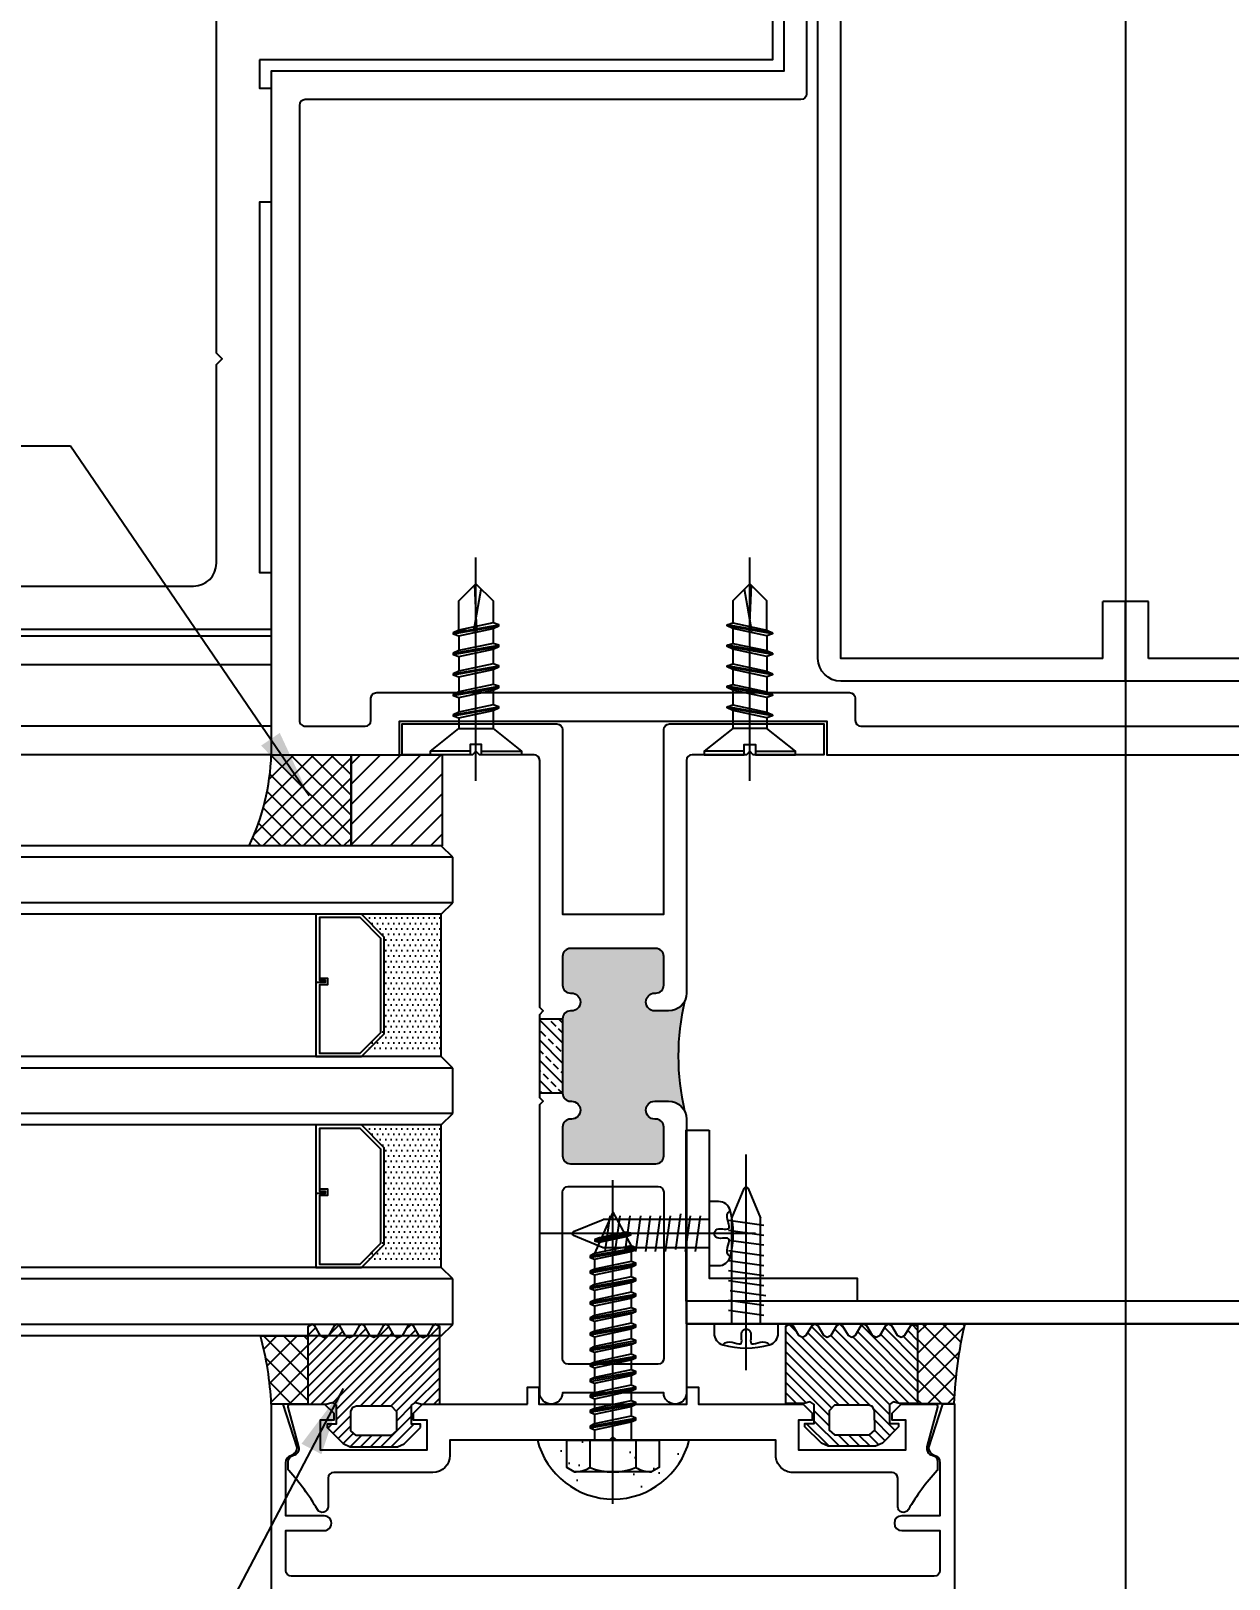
# Model space of a CAD drawing. Header units: millimetres. Extents: x 7297 to 60227, y -7497 to 19324.
# Drawn here: x 50802.5 to 50907.7, y 4777 to 4912.9 of the extents above; entities that cross this region are included whole.
import ezdxf

# ---------------------------------------------------------------- set-up
doc = ezdxf.new("R2010")
doc.units = ezdxf.units.MM
for name, color, linetype in [('NS_COL_CYAN', 4, 'Continuous'), ('NS_COL_GREEN', 3, 'Continuous'), ('NS_COL_L-GREY', 8, 'Continuous'), ('NS_COL_MAGENTA', 6, 'Continuous'), ('NS_COL_RED', 1, 'Continuous'), ('NS_COL_WHITE', 7, 'Continuous'), ('NS_DIM', 1, 'Continuous'), ('NS_RIVET_SCREW', 1, 'Continuous')]:
    doc.layers.add(name, color=color, linetype=linetype)
doc.styles.add('Expo M', font='Expo M.ttf')
doc.dimstyles.new('N-SPACE', dxfattribs={"dimscale": 4, "dimtxt": 1.8, "dimasz": 1.5, "dimexe": 1, "dimexo": 1, "dimgap": 1, "dimtad": 1, "dimtoh": 1, "dimdec": 1, "dimzin": 1, "dimdsep": 46, "dimtxsty": 'Expo M', "dimcen": 2, "dimclrd": 1, "dimclre": 1, "dimclrt": 2, "dimadec": 1, "dimazin": 0, "dimtfac": 1, "dimtdec": 1, "dimtix": 1, "dimtmove": 1, "dimatfit": 3, "dimfxl": 1, "dimtolj": 1, "dimtzin": 1, "dimarcsym": 0})

# ---------------------------------------------------------------- blocks, each defined once
blk = doc.blocks.new('Screw_4')
for p, q in [((0.3000000000029104, 0.5), (0.3000000000029104, 4)), ((3.231165157492796, 1.5), (2.299999999999272, 1.5)), ((3.397346038582327, 2), (4.102653961417673, -2)), ((3.497346038580872, 2), (4.202653961416217, -2)), ((5.031165157492069, 1.5), (3.731165157492796, 1.5)), ((5.1973460385816, 2), (5.902653961416945, -2)), ((5.297346038580145, 2), (6.00265396141549, -2)), ((6.831165157491341, 1.5), (5.531165157492069, 1.5)), ((6.997346038580872, 2), (7.702653961416217, -2)), ((7.097346038579417, 2), (7.802653961414762, -2)), ((8.631165157494252, 1.5), (7.331165157491341, 1.5)), ((8.797346038583783, 2), (9.502653961419128, -2)), ((8.897346038582327, 2), (9.602653961417673, -2)), ((10.43116515749352, 1.5), (9.131165157494252, 1.5)), ((10.59734603858305, 2), (11.3026539614184, -2)), ((10.6973460385816, 2), (11.40265396141695, -2)), ((-2.299999999999272, 0), (17.29999999999927, 0)), ((14.87143513069168, 0.1285648692864925), (10.87723965309851, -0.04582547140307724)), ((0.2999999999992724, -0.5), (0.2999999999992724, -4)), ((3.868834842505748, -1.5), (2.299999999999272, -1.5)), ((5.668834842505021, -1.5), (4.368834842505748, -1.5)), ((7.468834842504293, -1.5), (6.168834842505021, -1.5)), ((9.268834842507204, -1.5), (7.968834842504293, -1.5)), ((11.06883484250648, -1.5), (9.768834842507204, -1.5))]:
    blk.add_line(p, q)
for points in [[(0, -4), (0, -0.5), (0.9000000000014552, -0.5), (0.9000000000014552, 0.5), (3.637978807091713e-12, 0.5), (3.637978807091713e-12, 4), (0.3000000000029104, 4), (2.299999999999272, 1.5), (2.299999999999272, -1.5), (0.2999999999992724, -4), (0, -4)], [(3.497346038580872, 2), (3.397346038582327, 2), (3.231165157492796, 1.5), (3.868834842505748, -1.5), (4.102653961417673, -2), (4.202653961416217, -2), (4.368834842505748, -1.5), (3.731165157492796, 1.5), (3.497346038580872, 2)], [(5.297346038580145, 2), (5.1973460385816, 2), (5.031165157492069, 1.5), (5.668834842505021, -1.5), (5.902653961416945, -2), (6.00265396141549, -2), (6.168834842505021, -1.5), (5.531165157492069, 1.5), (5.297346038580145, 2)], [(7.097346038579417, 2), (6.997346038580872, 2), (6.831165157491341, 1.5), (7.468834842504293, -1.5), (7.702653961416217, -2), (7.802653961414762, -2), (7.968834842504293, -1.5), (7.331165157491341, 1.5), (7.097346038579417, 2)], [(8.897346038582327, 2), (8.797346038583783, 2), (8.631165157494252, 1.5), (9.268834842507204, -1.5), (9.502653961419128, -2), (9.602653961417673, -2), (9.768834842507204, -1.5), (9.131165157494252, 1.5), (8.897346038582327, 2)], [(10.6973460385816, 2), (10.59734603858305, 2), (10.43116515749352, 1.5), (11.06883484250648, -1.5), (11.3026539614184, -2), (11.40265396141695, -2), (11.56883484250648, -1.5), (10.93116515749352, 1.5), (10.6973460385816, 2)], [(10.93116515749352, 1.5), (10.88480679306304, 0.1710937366005965), (14.52859547920889, -0.4714045207947493)], [(10.93116515749352, 1.5), (13.5, 1.5), (15, 0), (13.5, -1.5), (11.56883484250648, -1.5)]]:
    blk.add_lwpolyline(points)
blk = doc.blocks.new('Screw_21')
for p, q in [((2.799999999999272, 2.025000000023283), (0.3752776749715849, 2.025000000023283)), ((3.709909501325455, 1.599999999976717), (2.799999999999272, 1.600000000034925)), ((3.872346038580872, 2), (4.577653961416217, -2)), ((4.022346038582327, 2), (4.727653961417673, -2)), ((5.069134710676735, 1.599999999976717), (4.209909501325455, 1.599999999976717)), ((5.231571247932152, 2), (5.936879170767497, -2)), ((5.381571247933607, 2), (6.086879170768952, -2)), ((6.428359920031653, 1.599999999976717), (5.569134710676735, 1.599999999976717)), ((6.59079645728707, 2), (7.296104380122415, -2)), ((6.740796457288525, 2), (7.44610438012387, -2)), ((7.787585129382933, 1.599999999976717), (6.928359920031653, 1.599999999976717)), ((7.950021666638349, 2), (8.655329589473695, -2)), ((8.100021666639805, 2), (8.80532958947515, -2)), ((9.14681033873785, 1.599999999976717), (8.287585129382933, 1.599999999976717)), ((9.309246875993267, 2), (10.01455479882861, -2)), ((9.459246875994722, 2), (10.16455479883007, -2)), ((10.50603554808913, 1.599999999976717), (9.64681033873785, 1.599999999976717)), ((10.66847208534455, 2), (11.37378000817989, -2)), ((10.818472085346, 2), (11.52378000818135, -2)), ((11.86526075744405, 1.599999999976717), (11.00603554808913, 1.599999999976717)), ((12.02769729469946, 2), (12.73300521753481, -2)), ((12.17769729470092, 2), (12.88300521753627, -2)), ((13.22448596679533, 1.599999999976717), (12.36526075744405, 1.599999999976717)), ((13.38692250405074, 2), (14.09223042688609, -2)), ((13.5369225040522, 2), (14.24223042688755, -2)), ((14.58371117615025, 1.599999999976717), (13.72448596679533, 1.599999999976717)), ((14.74614771340566, 2), (15.45145563624101, -2)), ((14.89614771340712, 2), (15.60145563624246, -2)), ((15.94293638550153, 1.599999999976717), (15.08371117615025, 1.599999999976717)), ((16.10537292275694, 2), (16.81068084559229, -2)), ((16.2553729227584, 2), (16.96068084559374, -2)), ((17.30216159485281, 1.599999999976717), (16.44293638550153, 1.599999999976717)), ((17.46459813210822, 2), (18.16990605494357, -2)), ((17.61459813210968, 2), (18.31990605494502, -2)), ((18.66138680420772, 1.599999999976717), (17.80216159485281, 1.599999999976717)), ((18.82382334146314, 2), (19.52913126429848, -2)), ((18.97382334146459, 2), (19.67913126429994, -2)), ((22.79999999999927, 0), (19.16138680420772, 1.599999999976717)), ((20.25880084427263, 1.570387395331636), (20.81260418019156, -1.570387395331636)), ((20.40880084427408, 1.570387395331636), (20.96260418019301, -1.570387395331636)), ((-2.799999999999272, 0), (25.59999999999854, 0)), ((22.79999999999927, 0), (19.84156780155536, -1.599999999976717)), ((2.799999999999272, -2.025000000023283), (0.3752776749715849, -2.025000000023283)), ((4.390090498673089, -1.599999999976717), (2.799999999999272, -1.599999999976717)), ((5.749315708024369, -1.599999999976717), (4.890090498673089, -1.599999999976717)), ((7.108540917379287, -1.599999999976717), (6.249315708024369, -1.599999999976717)), ((8.467766126730567, -1.599999999976717), (7.608540917379287, -1.599999999976717)), ((9.826991336085484, -1.599999999976717), (8.967766126730567, -1.599999999976717)), ((11.18621654543676, -1.599999999976717), (10.32699133608548, -1.599999999976717)), ((12.54544175479168, -1.599999999976717), (11.68621654543676, -1.599999999976717)), ((13.90466696414296, -1.599999999976717), (13.04544175479168, -1.599999999976717)), ((15.26389217349788, -1.599999999976717), (14.40466696414296, -1.599999999976717)), ((16.62311738284916, -1.599999999976717), (15.76389217349788, -1.599999999976717)), ((17.98234259220044, -1.599999999976717), (17.12311738284916, -1.599999999976717)), ((19.34156780155536, -1.599999999976717), (18.48234259220044, -1.599999999976717))]:
    blk.add_line(p, q)
for points in [[(0, -3.400000000023283), (0, 3.400000000023283), (0.3752776749715849, 4.050000000046566), (2.799999999999272, 4.049999999988358), (2.799999999999272, -4.049999999988358), (0.3752776749715849, -4.050000000046566), (0, -3.400000000023283)], [(4.022346038582327, 2), (3.872346038580872, 2), (3.709909501325455, 1.599999999976717), (4.390090498673089, -1.599999999976717), (4.577653961416217, -2), (4.727653961417673, -2), (4.890090498673089, -1.599999999976717), (4.209909501325455, 1.599999999976717), (4.022346038582327, 2)], [(5.381571247933607, 2), (5.231571247932152, 2), (5.069134710676735, 1.599999999976717), (5.749315708024369, -1.599999999976717), (5.936879170767497, -2), (6.086879170768952, -2), (6.249315708024369, -1.599999999976717), (5.569134710676735, 1.599999999976717), (5.381571247933607, 2)], [(6.740796457288525, 2), (6.59079645728707, 2), (6.428359920031653, 1.599999999976717), (7.108540917379287, -1.599999999976717), (7.296104380122415, -2), (7.44610438012387, -2), (7.608540917379287, -1.599999999976717), (6.928359920031653, 1.599999999976717), (6.740796457288525, 2)], [(8.100021666639805, 2), (7.950021666638349, 2), (7.787585129382933, 1.599999999976717), (8.467766126730567, -1.599999999976717), (8.655329589473695, -2), (8.80532958947515, -2), (8.967766126730567, -1.599999999976717), (8.287585129382933, 1.599999999976717), (8.100021666639805, 2)], [(9.459246875994722, 2), (9.309246875993267, 2), (9.14681033873785, 1.599999999976717), (9.826991336085484, -1.599999999976717), (10.01455479882861, -2), (10.16455479883007, -2), (10.32699133608548, -1.599999999976717), (9.64681033873785, 1.599999999976717), (9.459246875994722, 2)], [(10.818472085346, 2), (10.66847208534455, 2), (10.50603554808913, 1.599999999976717), (11.18621654543676, -1.599999999976717), (11.37378000817989, -2), (11.52378000818135, -2), (11.68621654543676, -1.599999999976717), (11.00603554808913, 1.599999999976717), (10.818472085346, 2)], [(12.17769729470092, 2), (12.02769729469946, 2), (11.86526075744405, 1.599999999976717), (12.54544175479168, -1.599999999976717), (12.73300521753481, -2), (12.88300521753627, -2), (13.04544175479168, -1.599999999976717), (12.36526075744405, 1.599999999976717), (12.17769729470092, 2)], [(13.5369225040522, 2), (13.38692250405074, 2), (13.22448596679533, 1.599999999976717), (13.90466696414296, -1.599999999976717), (14.09223042688609, -2), (14.24223042688755, -2), (14.40466696414296, -1.599999999976717), (13.72448596679533, 1.599999999976717), (13.5369225040522, 2)], [(14.89614771340712, 2), (14.74614771340566, 2), (14.58371117615025, 1.599999999976717), (15.26389217349788, -1.599999999976717), (15.45145563624101, -2), (15.60145563624246, -2), (15.76389217349788, -1.599999999976717), (15.08371117615025, 1.599999999976717), (14.89614771340712, 2)], [(16.2553729227584, 2), (16.10537292275694, 2), (15.94293638550153, 1.599999999976717), (16.62311738284916, -1.599999999976717), (16.81068084559229, -2), (16.96068084559374, -2), (17.12311738284916, -1.599999999976717), (16.44293638550153, 1.599999999976717), (16.2553729227584, 2)], [(17.61459813210968, 2), (17.46459813210822, 2), (17.30216159485281, 1.599999999976717), (17.98234259220044, -1.599999999976717), (18.16990605494357, -2), (18.31990605494502, -2), (18.48234259220044, -1.599999999976717), (17.80216159485281, 1.599999999976717), (17.61459813210968, 2)], [(18.97382334146459, 2), (18.82382334146314, 2), (18.66138680420772, 1.599999999976717), (19.34156780155536, -1.599999999976717), (19.52913126429848, -2), (19.67913126429994, -2), (19.84156780155536, -1.599999999976717), (19.16138680420772, 1.599999999976717), (18.97382334146459, 2)], [(20.40880084427408, 1.570387395331636), (20.25880084427263, 1.570387395331636), (20.16563056724408, 1.170387395308353), (20.66317760838865, -1.170387395308353), (20.81260418019156, -1.570387395331636), (20.96260418019301, -1.570387395331636), (21.05577445722156, -1.170387395308353), (20.55822741607699, 1.170387395308353), (20.40880084427408, 1.570387395331636)]]:
    blk.add_lwpolyline(points)
for centre, radius, start, end in [((2.705690970902651, 3.399749999982305), 2.705690982399806, 179.994705993071, 210.537069461554), ((5.651093332111486, 0), 5.651093332109888, 159.0018541538486, 200.9981458461515), ((2.705690970902651, -3.399749999924097), 2.70569098245239, 149.4629305416362, 180.005294006929)]:
    blk.add_arc(centre, radius, start, end)
blk = doc.blocks.new('GASKET-11')
h = blk.add_hatch()
h.set_pattern_fill('ANSI31', color=256, scale=0.2, style=0)
h.set_pattern_definition([(135, (498.1268083920004, -5375.504103975312), (0.4490128060534576, 0.4490128060534577), [])])
h.paths.add_polyline_path([(-5.790005000075325, 10.54402620595647), (-5.429960000095889, 10.76001000049291), (-5.179960000095889, 10.61004000052344), (-4.679960000095889, 9.760070000542328), (-4.340000000083819, 9.580080000509042), (-3.989960000151768, 9.750060000515077), (-3.489960000151768, 10.61004000052344), (-3.239960000151768, 10.76001000049291), (-2.989960000151768, 10.61004000052344), (-2.489960000151768, 9.760070000542328), (-2.150000000139698, 9.580080000509042), (-1.799960000207648, 9.750060000515077), (-1.299960000207648, 10.61004000052344), (-1.079990000231192, 10.76007000054233), (-0.8299900002311915, 10.61010000051465), (-0.3299900002311915, 9.760130000533536), (-0.005000000121071935, 9.58806578675285), (0.3199899999890476, 9.760130000533536), (0.8199899999890476, 10.61010000051465), (1.069989999989048, 10.76007000054233), (1.289959999965504, 10.61004000052344), (1.789959999965504, 9.750060000515077), (2.139999999897555, 9.580080000509042), (2.479959999909624, 9.760070000542328), (2.979959999909624, 10.61004000052344), (3.229959999909624, 10.76001000049291), (3.479959999909624, 10.61004000052344), (3.979959999909624, 9.750060000515077), (4.329999999841675, 9.580080000509042), (4.669959999853745, 9.760070000542328), (5.169959999853745, 10.61004000052344), (5.419959999853745, 10.76001000049291), (5.780004999833182, 10.54402620595647), (5.780004999833182, 3.75), (4.199985000072047, 3.75), (3.639985000016168, 3.90002000000095), (3.300025000004098, 3.669980000006035), (3.300025000004098, 2), (4.100005000131205, 2), (4.100005000131205, 1.700010000029579), (2.690035000210628, 0.2899800000013784), (2.079984999960288, 0), (-2.079984999960288, 0), (-2.670015000039712, 0.2700199999962933), (-4.110005000373349, 1.700000069919042), (-4.110005000373349, 2), (-3.310025000246242, 2), (-3.310025000246242, 3.669980000006035), (-3.649985000258312, 3.90002000000095), (-4.209985000314191, 3.75), (-5.790005000075325, 3.75)])
h.paths.add_polyline_path([(-1.514995000092313, 3.600039999990258), (-1.985025000059977, 3.100039999990258), (-1.985025000059977, 1.419980000006035), (-1.525035000173375, 1), (1.544974999735132, 1), (2.014944999711588, 1.420039999997243), (2.004934999858961, 3.099969999981113), (1.824995000148192, 3.489990000030957), (1.504994999850169, 3.600039999990258)], flags=16)
blk.add_lwpolyline([(-4.110005000373349, 1.700010000029579), (-4.110005000373349, 2), (-3.310025000246242, 2), (-3.310025000246242, 3.669980000006035), (-3.649985000258312, 3.90002000000095), (-4.209985000314191, 3.75), (-5.790005000075325, 3.75), (-5.790005000075325, 10.54402620595647), (-5.429960000095889, 10.76001000049291), (-5.179960000095889, 10.61004000052344), (-4.679960000095889, 9.760070000542328), (-4.340000000083819, 9.580080000509042), (-3.989960000151768, 9.750060000515077), (-3.489960000151768, 10.61004000052344), (-3.239960000151768, 10.76001000049291), (-2.989960000151768, 10.61004000052344), (-2.489960000151768, 9.760070000542328), (-2.150000000139698, 9.580080000509042), (-1.799960000207648, 9.750060000515077), (-1.299960000207648, 10.61004000052344), (-1.079990000231192, 10.76007000054233), (-0.8299900002311915, 10.61010000051465), (-0.3299900002311915, 9.760130000533536), (-0.005000000121071935, 9.58806578675285), (0.3199899999890476, 9.760130000533536), (0.8199899999890476, 10.61010000051465), (1.069989999989048, 10.76007000054233), (1.289959999965504, 10.61004000052344), (1.789959999965504, 9.750060000515077), (2.139999999897555, 9.580080000509042), (2.479959999909624, 9.760070000542328), (2.979959999909624, 10.61004000052344), (3.229959999909624, 10.76001000049291), (3.479959999909624, 10.61004000052344), (3.979959999909624, 9.750060000515077), (4.329999999841675, 9.580080000509042), (4.669959999853745, 9.760070000542328), (5.169959999853745, 10.61004000052344), (5.419959999853745, 10.76001000049291), (5.780004999833182, 10.54402620595647), (5.780004999833182, 3.75), (4.199985000072047, 3.75), (3.639985000016168, 3.90002000000095), (3.300025000004098, 3.669980000006035), (3.300025000004098, 2), (4.100005000131205, 2), (4.100005000131205, 1.700010000029579), (2.690035000210628, 0.2899800000013784), (2.079984999960288, 0), (-2.079984999960288, 0), (-2.670015000039712, 0.2700199999962933), (-4.110014999983832, 1.700010000029579)])
blk.add_lwpolyline([(1.544974999735132, 1), (2.014944999711588, 1.420039999997243), (2.004934999858961, 3.099969999981113), (1.824995000148192, 3.489990000030957), (1.824995000148192, 3.489990000030957), (1.504994999850169, 3.600039999990258), (-1.514995000092313, 3.600039999990258), (-1.985025000059977, 3.100039999990258), (-1.985025000059977, 1.419980000006035), (-1.525035000173375, 1)], close=True)
blk = doc.blocks.new('*D439')
at = {"layer": 'NS_DIM', "color": 1, "lineweight": -2, "transparency": 16777216}
for p, q in [((50698.61666955348, 4794.331855339967), (50698.61666955348, 4559.88584093115)), ((50898.61666952042, 4594.349897443021), (50898.61666952042, 4559.88584093115)), ((50892.61666952042, 4563.88584093115), (50704.61666955348, 4563.88584093115))]:
    blk.add_line(p, q, dxfattribs=at)
at = {"layer": 'NS_DIM', "color": 1, "transparency": 16777216}
for points in [[(50704.61666955348, 4564.88584093115), (50704.61666955348, 4562.88584093115), (50698.61666955348, 4563.88584093115)], [(50892.61666952042, 4564.88584093115), (50892.61666952042, 4562.88584093115), (50898.61666952042, 4563.88584093115)]]:
    blk.add_solid(points, dxfattribs=at)
at = {"layer": 'NS_DIM', "color": 2, "transparency": 16777216, "insert": (50798.61666953695, 4571.665840931149), "char_height": 7.2, "attachment_point": 5, "style": 'Expo M'}
blk.add_mtext('\\A1;MOUDLE DIM.', dxfattribs=at)
blk = doc.blocks.new('*D438')
at = {"layer": 'NS_DIM', "color": 1, "lineweight": -2, "transparency": 16777216}
for p, q in [((51098.61666955348, 4794.331855339967), (51098.61666955348, 4559.885840931148)), ((50898.61666958655, 4594.349897443019), (50898.61666958655, 4559.885840931148)), ((50904.61666958655, 4563.885840931148), (51092.61666955348, 4563.885840931148))]:
    blk.add_line(p, q, dxfattribs=at)
at = {"layer": 'NS_DIM', "color": 1, "transparency": 16777216}
for points in [[(50904.61666958655, 4564.885840931148), (50904.61666958655, 4562.885840931148), (50898.61666958655, 4563.885840931148)], [(51092.61666955348, 4564.885840931148), (51092.61666955348, 4562.885840931148), (51098.61666955348, 4563.885840931148)]]:
    blk.add_solid(points, dxfattribs=at)
at = {"layer": 'NS_DIM', "color": 2, "transparency": 16777216, "insert": (50998.61666957002, 4571.665840931148), "char_height": 7.2, "attachment_point": 5, "style": 'Expo M'}
blk.add_mtext('\\A1;MOUDLE DIM.', dxfattribs=at)
blk = doc.blocks.new('regerg')
for p, q in [((2563337.267125225, 383080.6053818041, -58.73470627967595), (2563337.967125225, 383075.6053818041, -58.73470627967595)), ((2563338.667125225, 383080.6053818041, -58.73470627967595), (2563339.367125225, 383075.6053818041, -58.73470627967595)), ((2563340.067125225, 383080.6053818041, -58.73470627967595), (2563340.767125225, 383075.6053818041, -58.73470627967595)), ((2563341.535864961, 383080.6053818041, -58.73470627967595), (2563342.235864962, 383075.6053818041, -58.73470627967595)), ((2563342.935864962, 383080.6053818041, -58.73470627967595), (2563343.635864961, 383075.6053818041, -58.73470627967595)), ((2563344.335864962, 383080.6053818041, -58.73470627967595), (2563345.035864961, 383075.6053818041, -58.73470627967595)), ((2563345.735864962, 383080.6053818041, -58.73470627967595), (2563346.435864962, 383075.6053818041, -58.73470627967595)), ((2563347.1738208, 383080.3342686719, -58.73470627967595), (2563347.8738208, 383075.3342686719, -58.73470627967595)), ((2563348.535864961, 383080.6053818041, -58.73470627967595), (2563349.235864962, 383075.6053818041, -58.73470627967595)), ((2563349.935864962, 383080.6053818041, -58.73470627967595), (2563350.635864961, 383075.6053818041, -58.73470627967595)), ((2563358.348681729, 383078.1053818041, -58.73470627967595), (2563328.068669223, 383078.1053818041, -58.73470627967595)), ((2563351.835904116, 383076.1053818032, -58.73470627967595), (2563336.980393417, 383076.1053817972, -58.73470627967595))]:
    blk.add_line(p, q)
at = {"elevation": -58.73470627967595}
blk.add_lwpolyline([(2563353.171046973, 383073.6053818041), (2563351.835904116, 383073.6053818041), (2563351.835904116, 383082.6053818041), (2563353.171046973, 383082.6053818041, -0.3364790829044911), (2563354.781335395, 383081.3823369604, -0.1387168271499368), (2563354.781335166, 383074.8284264455, -0.3364790504848086)], format="xyb", close=True, dxfattribs=at)
blk.add_lwpolyline([(2563354.781335395, 383081.3823369605), (2563354.524624999, 383081.0933514387), (2563354.400302446, 383080.7666727967), (2563354.376625373, 383080.4190005111), (2563354.421851421, 383080.0670340584), (2563354.504238226, 383079.7274729154), (2563354.592043426, 383079.4170165587), (2563354.65352466, 383079.152364465), (2563354.656939566, 383078.9502161109), (2563354.578736966, 383078.8216542), (2563354.428130415, 383078.7552943436), (2563354.222524653, 383078.7341353801), (2563353.97932442, 383078.7411761478), (2563353.715934454, 383078.759415485), (2563353.449759496, 383078.7718522298), (2563353.198204285, 383078.7614852207), (2563352.978673559, 383078.7113132959), (2563352.80567127, 383078.6095357407), (2563352.682098206, 383078.4651536274), (2563352.607954368, 383078.2923684754), (2563352.583239755, 383078.1053818041), (2563352.607954368, 383077.9183951327), (2563352.682098206, 383077.7456099807), (2563352.80567127, 383077.6012278674), (2563352.978673559, 383077.4994503122), (2563353.198204285, 383077.4492783874), (2563353.449759496, 383077.4389113783), (2563353.715934454, 383077.4513481231), (2563353.97932442, 383077.4695874603), (2563354.222524653, 383077.476628228), (2563354.428130415, 383077.4554692645), (2563354.578736966, 383077.3891094081), (2563354.656939566, 383077.2605474973), (2563354.65352466, 383077.0583991427), (2563354.592043422, 383076.7937470463), (2563354.504238213, 383076.4832906821), (2563354.421851392, 383076.1437295245), (2563354.376625318, 383075.7917630477), (2563354.400302349, 383075.4440907261), (2563354.524624845, 383075.117412034), (2563354.781335166, 383074.8284264455)])
blk.add_lwpolyline([(2563351.835904116, 383080.1053818049), (2563336.980393511, 383080.1053817989), (2563332.821099088, 383078.3825456629, 0.668178637919713), (2563332.821099085, 383077.8282179434), (2563336.980393446, 383076.1053817855)], format="xyb", dxfattribs=at)

msp = doc.modelspace()

# ---------------------------------------------------------------- hatches: boundary and pattern name
at = {"layer": 'NS_COL_GREEN'}
h = msp.add_hatch(dxfattribs=at)
h.set_pattern_fill('ANSI31', color=256, scale=10, angle=89.99999999999999, style=0)
h.set_pattern_definition([(45.00000000000001, (51703.81111257252, 5861.33346787655), (0.8838834764831847, -0.8838834764831841), [])])
h.paths.add_polyline_path([(50838.63631868601, 4841.331850167867), (50830.63633021188, 4841.331850167807), (50830.63633021188, 4849.331850611757), (50838.636318686, 4849.331850611642)])
at = {"layer": 'NS_COL_L-GREY'}
h = msp.add_hatch(dxfattribs=at)
h.set_pattern_fill('DOTS', color=256, scale=0.3, angle=-2.650048099828782e-14, style=0)
h.set_pattern_definition([(359.9999999999999, (-1127251.424610076, -1067285.187710565), (0.2381249999999999, 0.4762499999999999), [0, -0.47625])])
h.paths.add_polyline_path([(50838.55767601846, 4835.331850167867), (50831.55767601636, 4835.331850167867), (50833.55767601822, 4833.331850165539), (50833.55767601869, 4825.331850165304), (50831.55768119312, 4823.331855339967), (50838.55767601846, 4823.331855339969)])
h = msp.add_hatch(dxfattribs=at)
h.set_pattern_fill('DOTS', color=256, scale=0.3, angle=-2.650048099828782e-14, style=0)
h.set_pattern_definition([(359.9999999999999, (-1127251.424610076, -1067303.687710565), (0.2381249999999999, 0.4762499999999999), [0, -0.47625])])
h.paths.add_polyline_path([(50838.55767601846, 4816.831850167867), (50831.55767601636, 4816.831850167867), (50833.55767601822, 4814.831850165539), (50833.55767601869, 4806.831850165306), (50831.55768119312, 4804.831855339967), (50838.55767601846, 4804.831855339969)])
h = msp.add_hatch(dxfattribs=at)
h.set_pattern_fill('ANSI37', color=256, scale=10, angle=180, style=0)
h.set_pattern_definition([(224.9999999999999, (-392161.1958276986, 477836.8150942031), (0.8838834764831838, -0.883883476483185), []), (314.9999999999998, (-392161.1958276986, 477836.8150942031), (0.883883476483185, 0.8838834764831838), [])])
edge = h.paths.add_edge_path()
edge.add_line((50884.52465436009, 4799.381851322724), (50880.36233826774, 4799.381851322841))
edge.add_line((50880.36233826774, 4799.381851322841), (50880.3623382678, 4792.381851322724))
edge.add_line((50880.3623382678, 4792.381851322724), (50883.57734826784, 4792.381851322724))
edge.add_arc((50921.90145148893, 4790.75957103058), 38.35842386030421, 167.0099451924332, 177.5760853464604, ccw=False)
h = msp.add_hatch(dxfattribs=at)
h.set_pattern_fill('ANSI37', color=256, scale=10, angle=180, style=0)
h.set_pattern_definition([(224.9999999999999, (-392161.1761670308, 477836.2650934804), (0.8838834764831838, -0.883883476483185), []), (314.9999999999998, (-392161.1761670308, 477836.2650934804), (0.883883476483185, 0.8838834764831838), [])])
edge = h.paths.add_edge_path()
edge.add_line((50822.68902407758, 4798.331850599971), (50826.85134016992, 4798.331850600088))
edge.add_line((50826.85134016992, 4798.331850600088), (50826.85134016987, 4792.33185059997))
edge.add_line((50826.85134016987, 4792.33185059997), (50823.63633016982, 4792.33185059997))
edge.add_arc((50795.28499570072, 4790.930401025023), 28.38595122749989, 2.829914065839303, 15.11417772507246)
h = msp.add_hatch(dxfattribs=at)
h.set_pattern_fill('AR-SAND', color=256, scale=0.1, angle=89.99999999999999, style=0)
h.set_pattern_definition([(52.49999999999993, (68867.05940679586, 36533.89392301255), (4.894132373293425, -0.1600031295984055), [0, -3.860799999999995, 0, -4.317999999999989, 0, -4.127499999999989]), (82.49999999999997, (68867.05940679586, 36533.89392301255), (7.168251005683545, 4.495232831380025), [0, -2.0828, 0, -3.4798, 0, -1.3335]), (122.5, (68867.05940679586, 36530.76972301253), (0.01437184678545851, 7.90992370241458), [0, -1.27, 0, -4.571999999999998, 0, -5.968999999999999]), (132.4999999999999, (68867.05940679586, 36530.76972301253), (2.229293232572163, 7.635564524722972), [0, -0.6349999999999986, 0, -2.997199999999994, 0, -3.428999999999994])])
edge = h.paths.add_edge_path()
edge.add_arc((50853.65599091544, 4790.872561531566), 6.876298579306507, 194.2335616070696, 345.7664383929304)
edge.add_line((50860.32119738917, 4789.181850197742), (50846.99078444171, 4789.181850197742))
at = {"layer": 'NS_COL_MAGENTA'}
h = msp.add_hatch(dxfattribs=at)
h.set_pattern_fill('ANSI37', color=256, scale=10, angle=-1.056043546579683e-15, style=0)
h.set_pattern_definition([(45.00000000000001, (50805.13633050917, 6716.840558150095), (-0.8838834764831843, 0.8838834764831844), []), (135, (50805.13633050917, 6716.840558150095), (-0.8838834764831844, -0.8838834764831843), [])])
edge = h.paths.add_edge_path()
edge.add_line((50823.63633022116, 4849.331850611584), (50830.63633021188, 4849.331850611757))
edge.add_line((50830.63633021188, 4849.331850611757), (50830.63633021188, 4841.331850167807))
edge.add_line((50830.63633021188, 4841.331850167807), (50821.68632535214, 4841.331850245689))
edge.add_arc((50803.52849409397, 4849.995490072704), 20.11878453217663, 334.4928063646029, 358.1096949948304)
at = {"layer": 'NS_COL_WHITE'}
h = msp.add_hatch(color=256, dxfattribs=at)
h.dxf.hatch_style = 1
h.paths.add_polyline_path([(50849.19633023545, 4826.14185066076, -0.4142135623731359), (50849.89633023545, 4826.841850660764), (50849.98133023545, 4826.841850660764, 1), (50849.98133023545, 4828.411850660766), (50849.89633023545, 4828.411850660764, -0.4142135623729896), (50849.19633023545, 4829.111850660763), (50849.19633023545, 4831.631850660765, -0.4142135623732006), (50849.89633023545, 4832.331850660762), (50857.37633023544, 4832.331850660762, -0.4142135623729896), (50858.07633023545, 4831.631850660765), (50858.07633023545, 4829.111850660763, -0.4142135623732006), (50857.37633023544, 4828.411850660764), (50857.29133023545, 4828.411850660766, 1), (50857.29133023545, 4826.841850660764), (50858.50633023545, 4826.841850660762, 0.2786439326660943), (50859.89615220277, 4827.681580231992, 0.1127014118163443), (50859.89615220277, 4818.082121089524, 0.2786439326673933), (50858.50633023545, 4818.921850660759), (50857.29133023545, 4818.92185066076, 1), (50857.29133023545, 4817.351850660759), (50857.37633023546, 4817.351850660757, -0.4142135623729896), (50858.07633023545, 4816.651850660762), (50858.07633023545, 4814.131850660765, -0.4142135623732006), (50857.37633023544, 4813.431850660759), (50849.89633023545, 4813.431850660761, -0.4142135623730951), (50849.19633023545, 4814.131850660765), (50849.19633023545, 4816.651850660762, -0.414213562385631), (50849.89633023548, 4817.351850660766), (50849.98133023541, 4817.351850660759, 1), (50849.98133023544, 4818.921850660759), (50849.89633023545, 4818.921850660759, -0.4142135623730542), (50849.19633023545, 4819.621850660765)])

# ---------------------------------------------------------------- linework, layer by layer
at = {"layer": 'NS_COL_CYAN'}
for p, q in [((50823.61666955348, 4849.331850660762), (50698.61666955348, 4849.331850660762)), ((50838.55767601846, 4841.331850167867), (50698.61666955348, 4841.331850167867)), ((50839.55767601846, 4840.331850167867), (50838.55767601846, 4841.331850167867)), ((50839.55767601846, 4840.331850167867), (50838.55767601846, 4841.331850167867)), ((50839.55767601846, 4836.331850167867), (50839.55767601846, 4840.331850167867)), ((50838.55767601846, 4835.331850167867), (50839.55767601846, 4836.331850167867)), ((50838.55767601846, 4835.331850167867), (50698.61666955348, 4835.331850167867)), ((50838.55767601846, 4822.831855339969), (50838.55767601846, 4835.331850167867)), ((50838.55767601846, 4822.831850167869), (50698.61666955348, 4822.831850167867)), ((50839.55767601846, 4821.831850167867), (50838.55767601846, 4822.831850167869)), ((50839.55767601846, 4817.831850167867), (50839.55767601846, 4821.831850167867)), ((50838.55767601846, 4816.831850167867), (50698.61666955348, 4816.831850167867)), ((50838.55767601846, 4816.831850167867), (50839.55767601846, 4817.831850167867)), ((50838.55767601846, 4804.331855339969), (50838.55767601846, 4816.831850167867)), ((50838.55767601694, 4804.331855339969), (50698.61666955348, 4804.331855339965)), ((50839.55767601729, 4803.331855339967), (50838.55767601752, 4804.331855340201)), ((50839.55767601659, 4799.331855339967), (50839.55767601729, 4803.331855339967)), ((50838.55767601636, 4798.331855340201), (50839.55767601659, 4799.331855339967)), ((50838.55767601694, 4798.331855339969), (50698.61666955348, 4798.331855339967))]:
    msp.add_line(p, q, dxfattribs=at)
for points in [[(50831.55767601729, 4835.331850166703), (50827.55767601729, 4835.331850166703), (50827.55767601752, 4822.831850166237), (50831.55767601752, 4822.831850166237), (50833.55767601752, 4824.831850166235), (50833.55767601729, 4833.331850166703)], [(50831.55767601729, 4816.831850166703), (50827.55767601729, 4816.831850166703), (50827.55767601752, 4804.331850166237), (50831.55767601752, 4804.331850166237), (50833.55767601752, 4806.331850166237), (50833.55767601729, 4814.831850166703)]]:
    msp.add_lwpolyline(points, close=True, dxfattribs=at)
for points in [[(50827.85767601734, 4829.731850166611), (50828.55767601729, 4829.731850166611), (50828.55767601729, 4829.131850166516), (50827.85767601734, 4829.131850166516), (50827.85767601757, 4823.131850166284), (50831.43341194886, 4823.131850166282), (50833.25767601771, 4824.956114234906), (50833.25767601725, 4833.207586098034), (50831.43341194862, 4835.031850166654), (50827.85767601734, 4835.031850166656), (50827.85767601734, 4829.531850166423), (50828.35767601734, 4829.531850166423), (50828.35767601734, 4829.33185016647), (50827.55767601729, 4829.331850166468)], [(50827.85767601734, 4811.23185016661), (50828.55767601729, 4811.23185016661), (50828.55767601729, 4810.631850166518), (50827.85767601734, 4810.631850166518), (50827.85767601757, 4804.631850166284), (50831.43341194886, 4804.631850166282), (50833.25767601772, 4806.456114234906), (50833.25767601725, 4814.707586098034), (50831.43341194862, 4816.531850166654), (50827.85767601734, 4816.531850166656), (50827.85767601734, 4811.031850166425), (50828.35767601734, 4811.031850166423), (50828.35767601734, 4810.83185016647), (50827.55767601729, 4810.83185016647)]]:
    msp.add_lwpolyline(points, dxfattribs=at)
at = {"layer": 'NS_COL_GREEN'}
msp.add_lwpolyline([(50838.63631868601, 4841.331850167867), (50830.63633021188, 4841.331850167807), (50830.63633021188, 4849.331850611757), (50838.636318686, 4849.331850611642)], close=True, dxfattribs=at)
at = {"layer": 'NS_COL_GREEN', "ltscale": 0.5}
msp.add_lwpolyline([(50883.61666955325, 4775.331850176321), (50883.61666955255, 4792.331850198322), (50882.55136439825, 4792.331850198322), (50881.31666955274, 4788.531850198392, 0.331679266480951), (50881.81666955259, 4787.861029805025, -0.3316792665747961), (50882.31666955262, 4787.190209411893), (50882.31666955262, 4782.531850198277), (50878.96666955253, 4782.531850198277, 0.9999999999999999), (50878.96666955253, 4781.231850198345), (50882.31666955262, 4781.231850198462), (50882.31666955262, 4777.731850197647, -0.414213562373095), (50881.81666955262, 4777.231850197649), (50825.41666955272, 4777.231850197532, -0.414213562373095), (50824.91666955272, 4777.731850197532), (50824.91666955272, 4781.231850198464), (50828.26669415675, 4781.231850198464, 1.000018926379061), (50828.26666955269, 4782.531850198279), (50824.91666955272, 4782.531850198279), (50824.9166695527, 4787.190209411895, -0.3316792665747961), (50825.41666955276, 4787.861029805027, 0.3316792665455621), (50825.9166695526, 4788.531850198392), (50824.68197470697, 4792.331850198324), (50823.61666955348, 4792.331850197742), (50823.61666955325, 4775.331850190526)], format="xyb", dxfattribs=at)
at = {"layer": 'NS_COL_L-GREY'}
for p, q in [((50898.61666955348, 5084.789501053875), (50898.61666955348, 4598.349897443021)), ((50896.61666955348, 4857.781849938009), (50896.61666955348, 4862.781849938009)), ((50898.61666955348, 4855.781849938011), (50898.61666955348, 4862.781849938009)), ((50900.61666955348, 4857.781849938009), (50900.61666955348, 4862.781849938009)), ((50839.47903334835, 4840.331850167867), (50698.61666955348, 4840.331850163523)), ((50839.47903334835, 4836.331850167867), (50698.61666955348, 4836.331850163514)), ((50839.47903334835, 4821.831850167867), (50698.61666955348, 4821.831850163518)), ((50839.47903334835, 4817.831850167867), (50698.61666955348, 4817.831850163514)), ((50839.47903334718, 4803.331855339967), (50698.61666955348, 4803.331855343779)), ((50839.47903334648, 4799.331855339967), (50698.61666955348, 4799.331855343794)), ((50937.13734820385, 4799.381851322333), (50860.05666956778, 4799.381851322331))]:
    msp.add_line(p, q, dxfattribs=at)
at = {"layer": 'NS_COL_L-GREY', "ltscale": 10}
for p, q in [((50823.61666955348, 4859.731850660762), (50698.61666955348, 4859.73185066076)), ((50823.61666955348, 4857.231850660762), (50698.61666955348, 4857.23185066076)), ((50823.61666955348, 4851.831850660762), (50698.61666955348, 4851.831850660762))]:
    msp.add_line(p, q, dxfattribs=at)
at = {"layer": 'NS_COL_L-GREY'}
for points in [[(50962.34700889485, 4849.331850660762), (50973.61666955348, 4849.331850660762), (50973.61666955348, 4909.331895006349), (50928.61666955348, 4909.331895006349), (50928.61666955348, 4999.33185066076), (50868.61666955348, 4999.331850660762), (50868.61666955348, 4909.331895006349), (50823.61666955348, 4909.331895006349), (50823.61666955348, 4849.331850660762), (50834.88633021212, 4849.331850660762), (50834.88633021212, 4852.281849938011), (50872.38633025876, 4852.281849938011), (50872.38633025876, 4849.331850660762), (50924.84700884821, 4849.331850660762), (50924.84700884821, 4852.281849938011), (50962.34700889485, 4852.281849938011)], [(50862.05666956778, 4816.381851322331), (50862.05666956778, 4803.381851322331), (50875.05666956778, 4803.381851322333), (50875.05666956778, 4801.381851322331), (50860.05666956778, 4801.381851322331), (50860.05666956778, 4816.381851322331)], [(50860.05666956778, 4799.381851322331), (50937.13734820385, 4799.381851322333), (50937.13734820385, 4801.381851322331), (50860.05666956778, 4801.381851322331)]]:
    msp.add_lwpolyline(points, close=True, dxfattribs=at)
for points in [[(50926.11666955348, 4997.331850660762), (50871.11666955348, 4997.331850660762, 0.414213562373095), (50870.61666955348, 4996.831850660762), (50870.61666955348, 4907.331895006349, -0.414213562373095), (50870.11666955348, 4906.831895006349), (50826.61666955348, 4906.831895006349, 0.414213562373095), (50826.11666955348, 4906.33189500635), (50826.11666955348, 4852.331850660762, 0.414213562373095), (50826.61666955348, 4851.83185066076), (50831.88633021212, 4851.831850660762, 0.414213562373095), (50832.38633021212, 4852.331850660762), (50832.38633021212, 4854.281849938007, -0.414213562373095), (50832.88633021212, 4854.781849938009), (50874.38633025876, 4854.781849938009, -0.414213562373095), (50874.88633025876, 4854.281849938009), (50874.88633025876, 4852.331850660762, 0.414213562373095), (50875.38633025876, 4851.831850660764), (50921.84700884821, 4851.831850660762, 0.414213562373095)], [(50849.19633023545, 4819.621850660765, 0.414213562373095), (50849.89633023545, 4818.921850660759), (50849.98133023545, 4818.921850660759, -0.9999999999999999), (50849.98133023545, 4817.351850660759), (50849.89633023545, 4817.351850660766, 0.414213562373095), (50849.19633023545, 4816.651850660762), (50849.19633023545, 4814.131850660765, 0.414213562373095), (50849.89633023545, 4813.431850660761), (50857.37633023544, 4813.431850660759, 0.414213562373095), (50858.07633023545, 4814.131850660765), (50858.07633023545, 4816.651850660762, 0.4142135623730949), (50857.37633023544, 4817.351850660757), (50857.29133023545, 4817.351850660759, -0.9999999999999999), (50857.29133023545, 4818.92185066076), (50858.50633023545, 4818.921850660759, -0.414213562373095), (50860.07633023545, 4817.351850660759), (50860.07633023545, 4793.331850294956, -0.9999999999999999), (50858.07633023545, 4793.331850294956), (50849.19633023545, 4793.331850294956, -0.9999999999999999), (50847.19633023545, 4793.331850294956), (50847.19633023545, 4818.621850660763), (50847.49633023545, 4818.921850660759), (50847.19633023545, 4819.221850660763), (50847.19633023545, 4826.541850660761), (50847.49633023545, 4826.841850660764), (50847.19633023545, 4827.14185066076), (50847.19633023545, 4848.831850660762, 0.414213562373095), (50846.69633023545, 4849.33185066076), (50841.89700889188, 4849.331850660762), (50841.59700889207, 4849.63185066104), (50841.29700889179, 4849.331850660762), (50835.13633021212, 4849.331850660762), (50835.13633021212, 4852.031849938009), (50848.69633023545, 4852.031849938009, -0.414213562373095), (50849.19633023545, 4851.531849938009), (50849.19633023545, 4835.331850660762), (50858.07633023545, 4835.331850660762), (50858.07633023545, 4851.531849938009, -0.414213562373095), (50858.57633023545, 4852.031849938009), (50872.13633021189, 4852.031849938009), (50872.13633021189, 4849.331850660762), (50865.93633021473, 4849.331850660762), (50865.63633021492, 4849.631850661041), (50865.33633021464, 4849.33185066076), (50860.57633023545, 4849.331850660762, 0.414213562373095), (50860.07633023545, 4848.831850660762), (50860.07633023545, 4828.411850660766, -0.414213562373095), (50858.50633023545, 4826.841850660762), (50857.29133023545, 4826.841850660764, -0.9999999999999999), (50857.29133023545, 4828.411850660766), (50857.37633023544, 4828.411850660764, 0.414213562373095), (50858.07633023545, 4829.111850660763), (50858.07633023545, 4831.631850660765, 0.4142135623730949), (50857.37633023544, 4832.331850660762), (50849.89633023545, 4832.331850660762, 0.4142135623730948), (50849.19633023545, 4831.631850660765), (50849.19633023545, 4829.111850660763, 0.4142135623730953), (50849.89633023545, 4828.411850660764), (50849.98133023545, 4828.411850660766, -0.9999999999999999), (50849.98133023545, 4826.841850660764), (50849.89633023545, 4826.841850660764, 0.414213562373095), (50849.19633023545, 4826.14185066076)]]:
    msp.add_lwpolyline(points, format="xyb", dxfattribs=at)
for points in [[(50873.61666955348, 4996.331850660762), (50923.61666955348, 4996.331850660762, -0.414213562373095), (50925.61666955348, 4994.331850660762), (50925.61666955348, 4857.781849938009, -0.414213562373095), (50923.61666955348, 4855.781849938011), (50873.61666955348, 4855.781849938009, -0.414213562373095), (50871.61666955348, 4857.781849938009), (50871.61666955348, 4994.33185066076, -0.414213562373095)], [(50849.69633023545, 4795.831850294956, -0.414213562373095), (50849.19633023545, 4796.331850294956), (50849.19633023545, 4810.931850660761, -0.414213562373095), (50849.69633023545, 4811.431850660761), (50857.57633023545, 4811.431850660759, -0.414213562373095), (50858.07633023545, 4810.931850660761), (50858.07633023545, 4796.331850294956, -0.414213562373095), (50857.57633023545, 4795.831850294956)], [(50884.52465436009, 4799.381851322724), (50880.36233826774, 4799.381851322841), (50880.3623382678, 4792.381851322724), (50883.57734826784, 4792.381851322724, -0.04613617632255565)], [(50822.68902407758, 4798.331850599971), (50826.85134016992, 4798.331850600088), (50826.85134016987, 4792.33185059997), (50823.63633016982, 4792.33185059997, 0.05365160164392711)], [(50846.11666955348, 4792.331850197742), (50846.11666955348, 4793.831850197744), (50847.11666955348, 4793.831850197742), (50847.11666955348, 4792.33185019774), (50853.61666955348, 4792.33185019774), (50860.11666955348, 4792.331850197742), (50860.11666955348, 4793.831850197744), (50861.11666955348, 4793.831850197742), (50861.11666955348, 4792.331850197742), (50870.3166695535, 4792.331850197742), (50871.11666955348, 4791.531850197746), (50871.11666955348, 4790.93185019774), (50869.91666955349, 4790.93185019774), (50869.91666955349, 4788.331850197742), (50879.3166695535, 4788.331850197742), (50879.3166695535, 4790.931850197742), (50878.11666955348, 4790.931850197742), (50878.11666955348, 4791.531850197746), (50878.91666955349, 4792.331850197742), (50881.91666955349, 4792.331850197742, -0.4931454260312921), (50882.10985471875, 4792.080086388721), (50881.17392299005, 4788.587141624804, 0.4328344945177731), (50881.63507401966, 4787.843649226656, -0.3571586300907557), (50882.11666955348, 4787.255448255567), (50882.11666955348, 4786.631850197747, -0.1873760574423794), (50882.06424009809, 4786.496857848463, 0.05319090134356916), (50879.54848967557, 4783.079795873907, -0.7654417021288131), (50878.61666955348, 4783.331850197742), (50878.61666955348, 4785.831850197742, 0.414213562373095), (50878.11666955348, 4786.331850197742), (50869.41666955349, 4786.33185019774, -0.4142135623730951), (50867.91666955349, 4787.831850197742), (50867.91666955349, 4789.181850197742), (50853.86666955348, 4789.181850197742, 0.3507810593581758), (50853.61666955348, 4789.381850197743, 0.3507810593581758), (50853.36666955348, 4789.18185019774), (50839.3166695535, 4789.18185019774), (50839.3166695535, 4787.83185019774, -0.4142135623730951), (50837.8166695535, 4786.331850197742), (50829.11666955348, 4786.33185019774, 0.414213562373095), (50828.61666955348, 4785.831850197742), (50828.61666955348, 4783.331850197742, -0.7654417021288131), (50827.68484943141, 4783.079795873907, 0.05319090134356915), (50825.16909900889, 4786.496857848465, -0.1873760574423794), (50825.11666955348, 4786.631850197743), (50825.11666955348, 4787.255448255565, -0.3571586300907557), (50825.59826508733, 4787.843649226656, 0.4328344945177731), (50826.05941611694, 4788.587141624806), (50825.12348438823, 4792.080086388721, -0.4931454260312924), (50825.3166695535, 4792.33185019774), (50828.3166695535, 4792.331850197742), (50829.11666955348, 4791.531850197746), (50829.11666955348, 4790.931850197739), (50827.91666955349, 4790.93185019774), (50827.91666955349, 4788.331850197742), (50837.3166695535, 4788.331850197742), (50837.3166695535, 4790.931850197739), (50836.11666955348, 4790.93185019774), (50836.11666955348, 4791.531850197746), (50836.91666955349, 4792.33185019774)], [(50846.99078444171, 4789.181850197742, 0.7780084931851918), (50860.32119738917, 4789.181850197742)]]:
    msp.add_lwpolyline(points, format="xyb", close=True, dxfattribs=at)
for points in [[(50896.61666955348, 4857.781849938009), (50873.61666955348, 4857.781849938009), (50873.61666955348, 4994.33185066076), (50923.61666955348, 4994.331850660762), (50923.61666955348, 4857.781849938009), (50900.61666955348, 4857.781849938009)], [(50900.61666955348, 4862.781849938009), (50896.61666955348, 4862.781849938009)]]:
    msp.add_lwpolyline(points, dxfattribs=at)
at = {"layer": 'NS_COL_L-GREY', "ltscale": 10}
msp.add_lwpolyline([(50867.61666955348, 4917.831850660762), (50867.61666955348, 4910.331895006347), (50822.61666955348, 4910.331895006347)], dxfattribs=at)
msp.add_lwpolyline([(50822.61666955348, 4910.331895006347), (50822.61666955348, 4907.831850660762), (50823.61666955348, 4907.831850660764), (50823.61666955348, 4897.831850660762), (50822.61666955348, 4897.831850660762), (50822.61666955348, 4865.331850664487), (50823.61666955348, 4865.331850664487), (50823.61666955348, 4860.331850664487), (50780.61666955348, 4860.331850660762, -0.414213562373095), (50778.61666955348, 4862.331850660762), (50778.61666955348, 4864.131850661509), (50816.81666955274, 4864.131850665232, 0.4142135623731019), (50818.81666955274, 4866.131850665232), (50818.81666955274, 4883.581850623975), (50819.31666955274, 4884.081850623973), (50818.81666955274, 4884.581850623975), (50818.81666955274, 4914.131895006348)], format="xyb", dxfattribs=at)
at = {"layer": 'NS_COL_MAGENTA'}
msp.add_lwpolyline([(50823.63633022116, 4849.331850611584), (50830.63633021188, 4849.331850611757), (50830.63633021188, 4841.331850167807), (50821.68632535214, 4841.331850245689, 0.1034144254579235)], format="xyb", close=True, dxfattribs=at)
at = {"layer": 'NS_COL_RED'}
for p, q in [((50847.19633023545, 4822.121845895245), (50847.19633023545, 4826.141850660818)), ((50847.19633023545, 4826.141850660818), (50849.19633023545, 4826.14185066076)), ((50848.85406804692, 4826.141850660734), (50849.19633023546, 4825.799588472181)), ((50849.19633023545, 4826.14185066076), (50849.19633023545, 4819.621850660765)), ((50847.19633023543, 4826.03182151923), (50849.19633023546, 4824.031821519203)), ((50847.27352876035, 4825.070739519343), (50847.7154704986, 4824.628797781102)), ((50848.15741223685, 4825.954622995819), (50848.5993539751, 4825.512681257575)), ((50848.82032484422, 4825.291710388457), (50849.19633023543, 4824.915704997237)), ((50847.19633023543, 4824.26405456625), (50849.19633023543, 4822.264054566221)), ((50847.93644136771, 4824.407826911981), (50848.37838310595, 4823.965885173741)), ((50848.59935397507, 4823.744914304617), (50849.04129571332, 4823.302972566377)), ((50847.19633023538, 4823.380171091302), (50847.49449962946, 4823.082001697229)), ((50847.19633023546, 4822.496287613269), (50849.19633023546, 4820.496287613269)), ((50847.19633023545, 4821.821845896361), (50847.19633023545, 4822.121845895245)), ((50847.71547049857, 4822.861030828109), (50848.15741223681, 4822.419089089867)), ((50848.37838310593, 4822.198118220746), (50848.82032484418, 4821.756176482505)), ((50847.19633023545, 4819.621850660814), (50847.19633023545, 4821.821845896361)), ((50847.19633023541, 4821.612404138324), (50847.27352876032, 4821.535205613412)), ((50847.19633023543, 4820.728520660318), (50848.30300023506, 4819.621850660717)), ((50847.49449962944, 4821.314234744289), (50847.93644136768, 4820.872293006049)), ((50849.0412957133, 4821.535205613382), (50849.19633023543, 4821.380171091248)), ((50849.19633023545, 4819.621850660765), (50847.19633023545, 4819.621850660814)), ((50847.27352876035, 4819.767438660431), (50847.41911676004, 4819.621850660734)), ((50848.1574122368, 4820.651322136931), (50848.59935397504, 4820.209380398685)), ((50848.82032484416, 4819.988409529565), (50849.18688371302, 4819.621850660707))]:
    msp.add_line(p, q, dxfattribs=at)
at = {"layer": 'NS_COL_WHITE'}
msp.add_line((50849.19633023545, 4826.14185066076), (50849.19633023545, 4819.621850660765), dxfattribs=at)
msp.add_arc((50880.91969223774, 4822.881850660767), 21.56447633397312, 167.139635412319, 192.860364587681, dxfattribs=at)

# ---------------------------------------------------------------- block references
at = {"layer": 'NS_COL_WHITE', "xscale": -1}
msp.add_blockref('GASKET-11', (50832.6313451697, 4788.581326888009), dxfattribs=at)
at = {"layer": 'NS_COL_WHITE'}
msp.add_blockref('GASKET-11', (50874.58233326796, 4788.631327610762), dxfattribs=at)
at = {"layer": 'NS_RIVET_SCREW', "rotation": 90.00000000000001}
for name, p in [('Screw_4', (50841.59700889207, 4849.331850660178)), ('Screw_21', (50853.61666955348, 4786.381850197752))]:
    msp.add_blockref(name, p, dxfattribs=at)
at = {"layer": 'NS_RIVET_SCREW', "xscale": -1, "rotation": 270}
msp.add_blockref('Screw_4', (50865.63633021492, 4849.33185066018), dxfattribs=at)
at = {"layer": 'NS_RIVET_SCREW', "xscale": -0.625, "yscale": 0.625, "zscale": 0.625}
for p, rotation in [((290289.1294444953, 1606894.279291395, 36.70919142479747), 89.99999999999993), ((-1551232.840770505, 244231.1149141725, 36.70919142479747), 180)]:
    msp.add_blockref('regerg', p, dxfattribs=dict(at, rotation=rotation))

# ---------------------------------------------------------------- dimensions: what is measured, and where the dimension line sits
at = {"layer": 'NS_DIM'}
dim = msp.add_linear_dim(base=(50698.61666955348, 4563.88584093115), p1=(50898.61666952042, 4598.349897443021), p2=(50698.61666955348, 4798.331855339967), text='MOUDLE DIM.', dimstyle='N-SPACE', dxfattribs=at)
dim.commit()
dim.dimension.update_dxf_attribs({"geometry": '*D439', "text_midpoint": (50798.61666953695, 4571.665840931149)})
dim = msp.add_linear_dim(base=(51098.61666955348, 4563.885840931148), p1=(50898.61666958655, 4598.349897443019), p2=(51098.61666955348, 4798.331855339967), angle=180, text='MOUDLE DIM.', dimstyle='N-SPACE', dxfattribs=at)
dim.commit()
dim.dimension.update_dxf_attribs({"geometry": '*D438', "text_midpoint": (50998.61666957002, 4571.665840931148)})

# ---------------------------------------------------------------- leaders
for points in [[(50826.94751648176, 4845.731050004496), (50806.00659832151, 4876.42032767752, 1.243872164786677e-09), (50792.20399749188, 4876.420327687766, 1.243872164786677e-09)], [(50829.9510165551, 4793.709561018067), (50811.85885731718, 4759.19686753841, 1.243872164786677e-09), (50798.05625648755, 4759.196867528165, 1.243872164786677e-09)]]:
    msp.add_leader(points, dimstyle='N-SPACE', dxfattribs=at)

doc.saveas('drawing.dxf')
